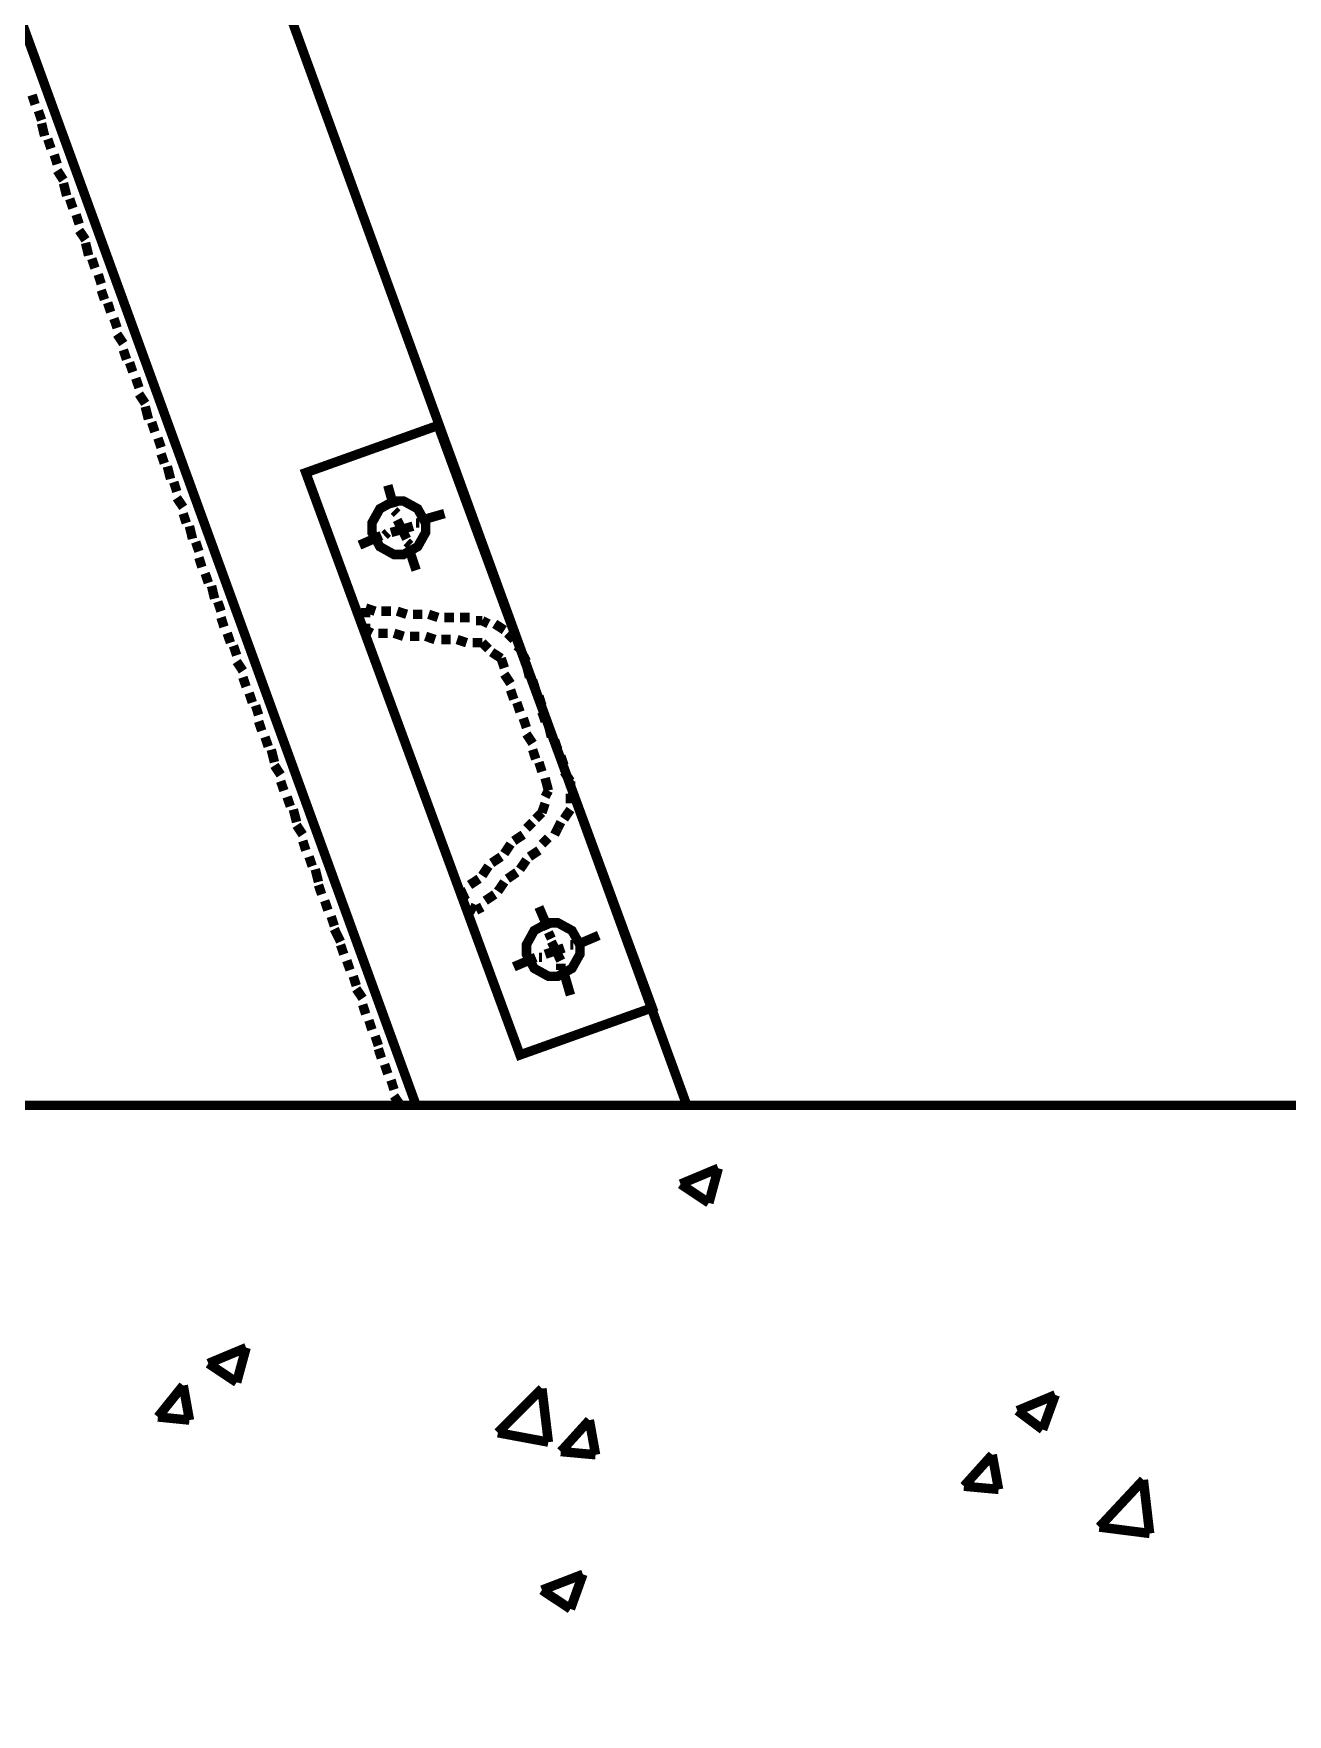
# Model space of a CAD drawing. Extents: x -2.4 to 13.4, y -16 to -5.
# Drawn here: x 3.396 to 4.06, y -13.275 to -12.385 of the extents above; entities that cross this region are included whole.
import ezdxf

# ---------------------------------------------------------------- set-up
doc = ezdxf.new("R2010")
doc.units = 0
doc.header["$MEASUREMENT"] = 0

msp = doc.modelspace()

# ---------------------------------------------------------------- linework, layer by layer
at = {"color": 0, "const_width": 0.005}
for points in [[(3.74199, -12.95219), (2.83868, -12.95219), (0.85698, -7.50883), (1.65538, -7.21884)], [(3.74199, -12.95219), (1.65538, -7.21884)], [(3.59868, -12.95219), (1.52868, -7.26383)], [(3.39698, -12.42219), (3.39538, -12.4172)], [(3.40038, -12.43049), (3.39868, -12.4255)], [(3.40198, -12.43884), (3.40038, -12.43218)], [(3.40538, -12.44552), (3.40368, -12.44052)], [(3.40868, -12.45381), (3.40708, -12.44883)], [(3.41198, -12.46218), (3.40868, -12.45719)], [(3.41368, -12.47054), (3.41198, -12.46386)], [(3.41698, -12.47715), (3.41528, -12.47216)], [(3.42028, -12.48551), (3.41868, -12.48051)], [(3.42368, -12.49386), (3.42028, -12.48887)], [(3.42528, -12.50216), (3.42368, -12.49548)], [(3.42868, -12.50883), (3.42698, -12.50384)], [(3.43198, -12.51719), (3.43038, -12.5122)], [(3.43368, -12.52549), (3.43198, -12.5205)], [(3.43698, -12.53216), (3.43538, -12.52718)], [(3.44038, -12.54052), (3.43868, -12.53552)], [(3.44368, -12.54881), (3.44038, -12.54383)], [(3.44538, -12.55718), (3.44368, -12.55218)], [(3.44868, -12.56384), (3.44698, -12.55886)], [(3.45198, -12.5722), (3.45028, -12.56716)], [(3.45528, -12.58051), (3.45198, -12.57551)], [(3.45698, -12.58886), (3.45528, -12.58219)], [(3.46038, -12.59554), (3.45868, -12.59048)], [(3.46368, -12.60383), (3.46198, -12.59884)], [(3.46538, -12.61219), (3.46368, -12.60719)], [(3.46868, -12.62048), (3.46698, -12.61387)], [(3.47198, -12.62716), (3.47038, -12.62218)], [(3.47538, -12.63551), (3.47198, -12.63052)], [(3.58698, -12.63551), (3.58368, -12.62386)], [(3.47698, -12.64381), (3.47538, -12.63883)], [(3.58868, -12.63883), (3.58698, -12.6372)], [(3.61368, -12.63883), (3.60198, -12.64219)], [(3.48028, -12.65218), (3.47868, -12.6455)], [(3.58368, -12.64886), (3.58198, -12.65049)], [(3.59698, -12.6455), (3.58538, -12.64886)], [(3.59368, -12.65218), (3.58868, -12.64219)], [(3.60038, -12.64381), (3.59868, -12.64381)], [(3.48368, -12.65884), (3.48198, -12.65386)], [(3.58028, -12.65049), (3.56868, -12.65554)], [(3.59538, -12.65554), (3.59368, -12.65386)], [(3.48528, -12.6672), (3.48368, -12.66215)], [(3.59868, -12.66883), (3.59538, -12.65884)], [(3.48868, -12.6755), (3.48698, -12.67051)], [(3.49198, -12.68386), (3.49038, -12.67718)], [(3.49538, -12.69052), (3.49368, -12.68548)], [(3.49698, -12.69883), (3.49538, -12.69384)], [(3.57698, -12.69052), (3.57198, -12.68884)], [(3.57198, -12.69384), (3.57198, -12.68884)], [(3.58538, -12.69052), (3.58028, -12.69052)], [(3.59368, -12.69216), (3.58868, -12.69052)], [(3.60198, -12.69216), (3.59698, -12.69216)], [(3.61028, -12.69384), (3.60528, -12.69216)], [(3.61868, -12.69384), (3.61368, -12.69384)], [(3.62698, -12.69384), (3.62198, -12.69384)], [(3.50038, -12.70719), (3.49868, -12.70219)], [(3.57198, -12.70051), (3.57198, -12.6972)], [(3.57528, -12.70219), (3.57198, -12.70051)], [(3.58368, -12.70219), (3.57868, -12.70219)], [(3.59198, -12.70381), (3.58698, -12.70219)], [(3.63368, -12.69552), (3.63038, -12.69552)], [(3.63698, -12.6972), (3.63368, -12.69552)], [(3.64538, -12.70051), (3.64028, -12.6972)], [(3.65038, -12.70551), (3.64698, -12.70219)], [(3.50368, -12.71386), (3.50198, -12.70887)], [(3.60038, -12.70381), (3.59538, -12.70381)], [(3.60868, -12.70551), (3.60368, -12.70381)], [(3.61698, -12.70551), (3.61198, -12.70551)], [(3.62538, -12.70719), (3.62038, -12.70551)], [(3.63368, -12.70719), (3.62868, -12.70719)], [(3.63698, -12.71049), (3.63368, -12.70719)], [(3.65368, -12.71049), (3.65198, -12.70887)], [(3.65368, -12.71049), (3.65708, -12.71716)], [(3.50698, -12.72216), (3.50368, -12.71716)], [(3.64368, -12.71548), (3.63868, -12.71218)], [(3.64368, -12.71548), (3.64538, -12.72054)], [(3.65708, -12.71884), (3.65868, -12.72552)], [(3.50868, -12.73051), (3.50698, -12.72552)], [(3.64538, -12.72384), (3.64868, -12.72883)], [(3.66038, -12.72715), (3.66198, -12.73219)], [(3.51198, -12.73887), (3.51028, -12.73383)], [(3.64868, -12.73219), (3.65038, -12.73719)], [(3.66368, -12.73551), (3.66528, -12.74049)], [(3.51528, -12.74548), (3.51368, -12.74049)], [(3.65198, -12.73887), (3.65368, -12.74386)], [(3.65538, -12.74718), (3.65708, -12.75216)], [(3.66528, -12.74386), (3.66698, -12.74886)], [(3.51698, -12.75384), (3.51528, -12.74886)], [(3.65708, -12.75552), (3.66038, -12.76051)], [(3.66868, -12.75054), (3.67028, -12.75715)], [(3.52038, -12.7622), (3.51868, -12.75715)], [(3.52368, -12.7705), (3.52198, -12.76383)], [(3.66038, -12.76383), (3.66198, -12.76881)], [(3.67198, -12.75883), (3.67368, -12.76383)], [(3.52698, -12.77718), (3.52368, -12.77218)], [(3.66368, -12.7705), (3.66528, -12.77549)], [(3.67528, -12.76719), (3.67698, -12.77218)], [(3.52868, -12.78552), (3.52698, -12.78054)], [(3.66698, -12.77886), (3.66868, -12.78552)], [(3.67698, -12.77549), (3.68038, -12.78054)], [(3.68038, -12.78384), (3.68038, -12.78054)], [(3.53208, -12.79383), (3.53038, -12.78884)], [(3.66698, -12.78884), (3.66868, -12.78552)], [(3.68038, -12.7922), (3.68038, -12.78715)], [(3.53538, -12.80218), (3.53368, -12.79551)], [(3.66528, -12.79719), (3.66198, -12.8005)], [(3.66528, -12.79719), (3.66698, -12.7922)], [(3.67698, -12.8005), (3.68038, -12.79551)], [(3.53868, -12.80886), (3.53538, -12.80387)], [(3.65538, -12.80886), (3.65038, -12.81216)], [(3.66038, -12.80218), (3.65708, -12.80549)], [(3.67368, -12.80549), (3.67198, -12.80886)], [(3.67368, -12.80549), (3.67528, -12.80218)], [(3.54028, -12.81716), (3.53868, -12.81216)], [(3.64868, -12.81384), (3.64538, -12.81884)], [(3.66368, -12.81716), (3.65868, -12.82052)], [(3.66868, -12.81048), (3.66528, -12.81384)], [(3.54368, -12.82551), (3.54198, -12.82052)], [(3.54698, -12.83387), (3.54528, -12.82719)], [(3.63698, -12.82551), (3.63368, -12.83051)], [(3.64368, -12.82052), (3.63868, -12.82383)], [(3.65708, -12.8222), (3.65368, -12.82719)], [(3.54868, -12.84048), (3.54698, -12.83549)], [(3.63198, -12.83219), (3.62698, -12.83549)], [(3.64538, -12.83387), (3.64198, -12.83886)], [(3.65198, -12.82881), (3.64698, -12.83219)], [(3.55198, -12.84884), (3.55028, -12.84384)], [(3.62538, -12.83886), (3.62198, -12.84048)], [(3.62198, -12.84048), (3.62538, -12.84384)], [(3.64028, -12.84048), (3.63528, -12.84384)], [(3.55538, -12.85719), (3.55368, -12.85215)], [(3.62698, -12.84716), (3.63038, -12.84884)], [(3.63368, -12.84716), (3.63038, -12.84884)], [(3.66868, -12.85883), (3.66368, -12.84716)], [(3.55868, -12.86549), (3.55538, -12.85883)], [(3.67028, -12.86387), (3.66868, -12.86051)], [(3.69538, -12.86219), (3.68368, -12.86718)], [(3.56038, -12.87218), (3.55868, -12.86718)], [(3.67698, -12.86886), (3.66698, -12.87218)], [(3.67528, -12.87554), (3.67028, -12.86549)], [(3.68198, -12.86718), (3.68038, -12.86718)], [(3.56368, -12.88052), (3.56198, -12.87554)], [(3.66198, -12.87386), (3.65038, -12.87884)], [(3.66528, -12.87386), (3.66368, -12.87386)], [(3.67528, -12.88052), (3.67528, -12.87716)], [(3.56698, -12.88883), (3.56538, -12.88383)], [(3.68038, -12.89381), (3.67698, -12.88215)], [(3.57038, -12.8955), (3.56698, -12.89051)], [(3.57198, -12.90386), (3.57038, -12.89886)], [(3.57528, -12.91215), (3.57368, -12.90716)], [(3.57868, -12.92051), (3.57698, -12.91552)], [(3.58028, -12.92718), (3.57868, -12.92219)], [(3.58368, -12.93548), (3.58198, -12.93049)], [(3.58698, -12.94384), (3.58538, -12.93884)], [(3.59038, -12.95219), (3.58698, -12.9472)], [(7.8537, -12.95219), (0.84698, -12.95219)], [(3.73868, -12.99386), (3.75864, -12.98551)], [(3.75365, -13.00384), (3.75864, -12.98551)], [(3.73868, -12.99386), (3.75365, -13.00384)], [(3.48868, -13.08886), (3.50868, -13.08051)], [(3.50368, -13.09884), (3.50868, -13.08051)], [(3.48868, -13.08886), (3.50368, -13.09884)], [(3.46198, -13.11718), (3.47538, -13.10052)], [(3.47868, -13.11886), (3.47538, -13.10052)], [(3.64198, -13.12554), (3.66528, -13.10215)], [(3.66868, -13.13052), (3.66528, -13.10215)], [(3.917, -13.11387), (3.93703, -13.10551)], [(3.93035, -13.12386), (3.93703, -13.10551)], [(3.46198, -13.11718), (3.47868, -13.11886)], [(3.67528, -13.13551), (3.69038, -13.11886)], [(3.69368, -13.1372), (3.69038, -13.11886)], [(3.917, -13.11387), (3.93035, -13.12386)], [(3.64198, -13.12554), (3.66868, -13.13052)], [(3.67528, -13.13551), (3.69368, -13.1372)], [(3.88868, -13.15386), (3.90367, -13.1372)], [(3.90703, -13.15554), (3.90367, -13.1372)], [(3.88868, -13.15386), (3.90703, -13.15554)], [(3.96036, -13.17549), (3.98368, -13.1505)], [(3.987, -13.17887), (3.98368, -13.1505)], [(3.96036, -13.17549), (3.987, -13.17887)], [(3.66528, -13.20887), (3.68698, -13.20051)], [(3.68038, -13.21884), (3.68698, -13.20051)], [(3.66528, -13.20887), (3.68038, -13.21884)]]:
    msp.add_lwpolyline(points, dxfattribs=at)
for points in [[(3.72368, -12.9005), (3.61028, -12.59216), (3.54028, -12.61718), (3.65368, -12.92549), (3.72368, -12.9005)], [(3.58948, -12.63215), (3.58698, -12.63215), (3.57948, -12.63627), (3.57528, -12.64381), (3.57528, -12.64637), (3.57528, -12.64886), (3.57948, -12.65634), (3.58698, -12.66052), (3.58948, -12.66052), (3.59198, -12.66052), (3.59948, -12.65634), (3.60368, -12.64886), (3.60368, -12.64637), (3.60368, -12.64381), (3.59948, -12.63627), (3.59198, -12.63215), (3.58948, -12.63215)], [(3.67118, -12.85551), (3.66868, -12.85551), (3.66118, -12.85963), (3.65708, -12.86712), (3.65708, -12.86968), (3.65708, -12.87218), (3.66118, -12.87966), (3.66868, -12.88383), (3.67118, -12.88383), (3.67368, -12.88383), (3.68118, -12.87966), (3.68538, -12.87218), (3.68538, -12.86968), (3.68538, -12.86712), (3.68118, -12.85963), (3.67368, -12.85551), (3.67118, -12.85551)], [(3.56038, -12.95551), (3.56038, -12.95551)], [(3.61198, -12.95551), (3.61198, -12.95551)], [(3.74199, -12.95219), (3.74199, -12.95219)], [(3.53698, -12.96386), (3.53698, -12.96386)], [(3.59198, -12.97216), (3.59198, -12.97216)], [(3.43868, -12.99218), (3.43868, -12.99218)], [(4.02199, -12.99886), (4.02199, -12.99886)], [(4.02199, -13.00715), (4.02199, -13.00715)], [(4.047, -13.00883), (4.047, -13.00883)], [(3.90866, -13.02218), (3.90866, -13.02218)], [(3.83367, -13.03216), (3.83367, -13.03216)], [(3.84866, -13.02886), (3.84866, -13.02886)], [(3.89368, -13.02886), (3.89368, -13.02886)], [(3.64698, -13.05718), (3.64698, -13.05718)], [(3.67368, -13.05886), (3.67368, -13.05886)], [(3.73868, -13.05218), (3.73868, -13.05218)], [(3.53368, -13.0722), (3.53368, -13.0722)], [(3.58868, -13.07052), (3.58868, -13.07052)], [(3.45868, -13.08219), (3.45868, -13.08219)], [(3.50368, -13.08387), (3.50368, -13.08387)], [(3.43538, -13.09216), (3.43538, -13.09216)], [(3.50038, -13.08886), (3.50038, -13.08886)], [(3.66198, -13.09048), (3.66198, -13.09048)], [(3.82202, -13.09716), (3.82202, -13.09716)], [(3.98032, -13.10383), (3.98032, -13.10383)], [(4.0437, -13.10719), (4.0437, -13.10719)], [(3.40708, -13.11718), (3.40708, -13.11718)], [(3.56538, -13.12386), (3.56538, -13.12386)], [(3.89032, -13.12884), (3.89032, -13.12884)], [(3.94364, -13.12554), (3.94364, -13.12554)], [(3.72538, -13.13052), (3.72538, -13.13052)], [(3.88364, -13.1372), (3.88364, -13.1372)], [(3.83031, -13.14051), (3.83031, -13.14051)], [(4.0437, -13.14381), (4.0437, -13.14381)], [(3.73531, -13.1505), (3.73531, -13.1505)], [(3.75534, -13.1505), (3.75534, -13.1505)], [(3.58538, -13.17051), (3.58538, -13.17051)], [(3.56868, -13.17549), (3.56868, -13.17549)], [(4.01032, -13.17718), (4.01032, -13.17718)], [(3.43198, -13.19052), (3.43198, -13.19052)], [(3.45528, -13.19052), (3.45528, -13.19052)], [(3.83536, -13.20719), (3.83536, -13.20719)], [(4.03864, -13.20719), (4.03864, -13.20719)], [(4.05367, -13.21884), (4.05367, -13.21884)], [(3.887, -13.22715), (3.887, -13.22715)], [(3.66198, -13.23719), (3.66198, -13.23719)], [(3.86536, -13.24218), (3.86536, -13.24218)], [(3.732, -13.25054), (3.732, -13.25054)], [(3.762, -13.24886), (3.762, -13.24886)], [(3.75203, -13.25715), (3.75203, -13.25715)], [(3.92032, -13.25552), (3.92032, -13.25552)], [(3.90703, -13.27218), (3.90703, -13.27218)]]:
    msp.add_lwpolyline(points, close=True, dxfattribs=at)

doc.saveas('drawing.dxf')
